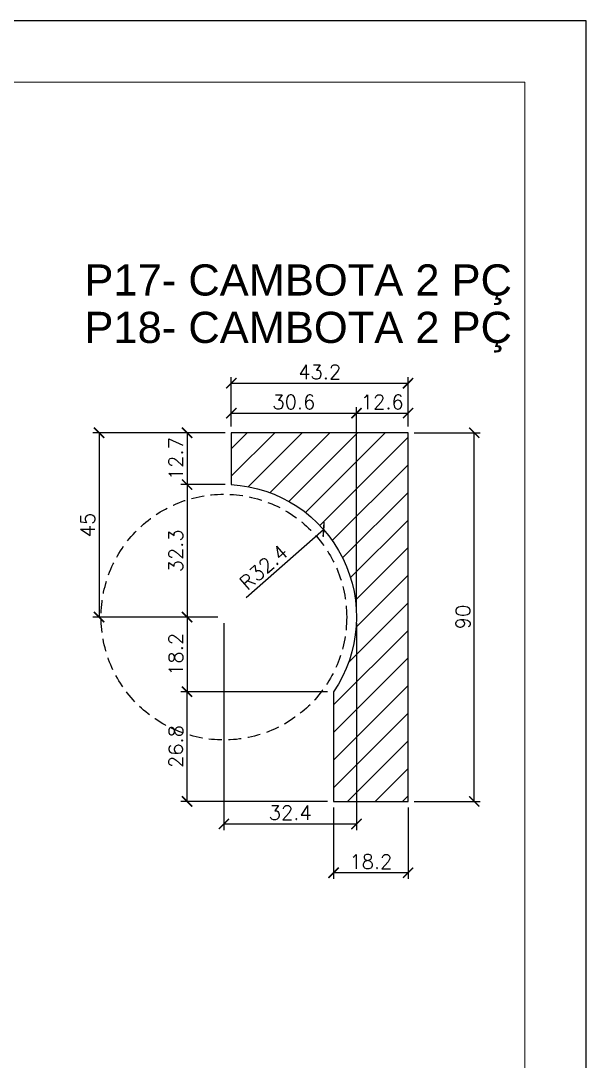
# Model space of a CAD drawing. Extents: x -23436 to 4767, y -3862 to 10024.
# Drawn here: x -17883 to -17606, y -1126 to -618 of the extents above; entities that cross this region are included whole.
import ezdxf
from ezdxf.enums import TextEntityAlignment as Align

# ---------------------------------------------------------------- set-up
doc = ezdxf.new("R2010")
doc.units = 0
doc.header["$PDMODE"] = 2
doc.header["$PDSIZE"] = 10
doc.linetypes.add('HIDDEN', pattern=[9.524999999999995, 6.349999999999998, -3.174999999999998])
doc.layers.get('0').update_dxf_attribs({"lineweight": 13})
doc.layers.get('Defpoints').update_dxf_attribs({"lineweight": 13})
for name, color, linetype in [('CHAPA', 1, 'Continuous'), ('MB Logo', 254, 'Continuous'), ('Painéis', 30, 'Continuous'), ('Reaproveitamento', 252, 'Continuous'), ('TEXTO_GERAL', 7, 'Continuous')]:
    doc.layers.add(name, color=color, linetype=linetype)
doc.layers.add('FOLHA MB', color=7, linetype='Continuous', lineweight=13)
doc.layers.add('Laje_Perimetro', color=7, linetype='Continuous', plot=False)
doc.styles.add('ROMANS', font='romans.shx')
doc.styles.add('SANSSERIF', font='sas_____.pfb')
doc.dimstyles.new('COTA SECAO', dxfattribs={"dimtxt": 7, "dimasz": 5, "dimexe": 3, "dimexo": 3, "dimgap": 2, "dimtad": 3, "dimdec": 1, "dimlfac": 0.5, "dimzin": 12, "dimdsep": 46, "dimtxsty": 'ROMANS', "dimblk": 'ARCHTICK', "dimcen": 0, "dimclrd": 4, "dimclre": 4, "dimclrt": 1, "dimadec": 1, "dimazin": 3, "dimtfac": 1, "dimtdec": 1, "dimtmove": 0, "dimatfit": 3, "dimldrblk": 'OBLIQUE', "dimfxl": 0, "dimtolj": 1, "dimtzin": 12, "dimarcsym": 0})

# ---------------------------------------------------------------- blocks, each defined once
blk = doc.blocks.new('A$C169d8357')
at = {"layer": 'FOLHA MB', "color": 1}
for points in [[(0, 1199.93842203898), (0, 149.9384220389802), (1485.020408163266, 149.9384220389802), (1485.020408163266, 1199.93842203898)], [(70, 1169.93842203898), (70, 179.9384220389802), (1455.020408163266, 179.9384220389802), (1455.020408163266, 1169.93842203898)]]:
    blk.add_lwpolyline(points, close=True, dxfattribs=at)
blk = doc.blocks.new('_ArchTick')
at = {"color": 0, "linetype": 'ByBlock', "const_width": 0.15}
blk.add_lwpolyline([(-0.5, -0.5), (0.5, 0.5)], dxfattribs=at)
blk = doc.blocks.new('*D4619')
at = {"color": 4, "lineweight": -2, "transparency": 16777216}
for p, q in [((-17690.43676290503, -818.8560624702372), (-17658.12375036829, -818.8560624702371)), ((-17661.12375036829, -998.8560624702371), (-17661.12375036829, -818.8560624702371)), ((-17690.43676290503, -998.8560624702372), (-17658.12375036829, -998.8560624702371))]:
    blk.add_line(p, q, dxfattribs=at)
at = {"layer": 'Defpoints', "color": 0, "transparency": 16777216}
for p in [(-17693.43676290503, -818.8560624702372), (-17661.12375036829, -818.8560624702371), (-17693.43676290503, -998.8560624702372)]:
    blk.add_point(p, dxfattribs=at)
at = {"color": 4, "lineweight": -2, "transparency": 16777216, "xscale": 5, "yscale": 5, "zscale": 5}
for p, rotation in [((-17661.12375036829, -818.8560624702371), 90), ((-17661.12375036829, -998.8560624702371), 270)]:
    blk.add_blockref('_ArchTick', p, dxfattribs=dict(at, rotation=rotation))
at = {"color": 1, "transparency": 16777216, "insert": (-17666.62375036829, -908.8560624702319), "char_height": 7, "attachment_point": 5, "rotation": 90, "style": 'ROMANS'}
blk.add_mtext('\\A1;90', dxfattribs=at)
blk = doc.blocks.new('_OBLIQUE')
at = {"color": 0, "linetype": 'ByBlock', "lineweight": -2}
for p, q in [((0, 0), (-1, 0)), ((-0.5, -0.5), (0.5, 0.5))]:
    blk.add_line(p, q, dxfattribs=at)
blk = doc.blocks.new('*D4620')
at = {"color": 4, "lineweight": -2, "transparency": 16777216}
for p, q in [((-17779.836762905, -815.8560624702368), (-17779.836762905, -791.6577407463901)), ((-17693.43676290502, -815.8560624702368), (-17693.43676290502, -791.6577407463901)), ((-17779.836762905, -794.6577407463901), (-17693.43676290502, -794.6577407463901))]:
    blk.add_line(p, q, dxfattribs=at)
at = {"layer": 'Defpoints', "color": 0, "transparency": 16777216}
for p in [(-17693.43676290502, -794.6577407463901), (-17779.836762905, -818.8560624702368), (-17693.43676290502, -818.8560624702368)]:
    blk.add_point(p, dxfattribs=at)
at = {"color": 4, "lineweight": -2, "transparency": 16777216, "xscale": 5, "yscale": 5, "zscale": 5, "rotation": 180}
blk.add_blockref('_ArchTick', (-17779.836762905, -794.6577407463901), dxfattribs=at)
at = {"color": 4, "lineweight": -2, "transparency": 16777216, "xscale": 5, "yscale": 5, "zscale": 5}
blk.add_blockref('_ArchTick', (-17693.43676290502, -794.6577407463901), dxfattribs=at)
at = {"color": 1, "transparency": 16777216, "insert": (-17736.63676290501, -789.1577407463901), "char_height": 7, "attachment_point": 5, "style": 'ROMANS'}
blk.add_mtext('\\A1;43.2', dxfattribs=at)
blk = doc.blocks.new('*D4621')
at = {"color": 4, "lineweight": -2, "transparency": 16777216}
for p, q in [((-17718.63676286123, -905.8560624702404), (-17718.63676286123, -806.2932499723956)), ((-17693.43676290502, -815.8560624702368), (-17693.43676290502, -806.2932499723956)), ((-17718.63676286123, -809.2932499723956), (-17693.43676290502, -809.2932499723956))]:
    blk.add_line(p, q, dxfattribs=at)
at = {"layer": 'Defpoints', "color": 0, "transparency": 16777216}
for p in [(-17693.43676290502, -809.2932499723956), (-17693.43676290502, -818.8560624702368), (-17718.63676286123, -908.8560624702404)]:
    blk.add_point(p, dxfattribs=at)
at = {"color": 4, "lineweight": -2, "transparency": 16777216, "xscale": 5, "yscale": 5, "zscale": 5, "rotation": 180}
blk.add_blockref('_ArchTick', (-17718.63676286123, -809.2932499723956), dxfattribs=at)
at = {"color": 4, "lineweight": -2, "transparency": 16777216, "xscale": 5, "yscale": 5, "zscale": 5}
blk.add_blockref('_ArchTick', (-17693.43676290502, -809.2932499723956), dxfattribs=at)
at = {"color": 1, "transparency": 16777216, "insert": (-17706.03676288313, -803.7932499723956), "char_height": 7, "attachment_point": 5, "style": 'ROMANS'}
blk.add_mtext('\\A1;12.6', dxfattribs=at)
blk = doc.blocks.new('*D4622')
at = {"color": 4, "lineweight": -2, "transparency": 16777216}
for p, q in [((-17779.836762905, -815.8560624702368), (-17779.836762905, -806.2932499723956)), ((-17718.63676286123, -905.8560624702404), (-17718.63676286123, -806.2932499723956)), ((-17779.836762905, -809.2932499723956), (-17718.63676286123, -809.2932499723956))]:
    blk.add_line(p, q, dxfattribs=at)
at = {"layer": 'Defpoints', "color": 0, "transparency": 16777216}
for p in [(-17718.63676286123, -809.2932499723956), (-17779.836762905, -818.8560624702368), (-17718.63676286123, -908.8560624702404)]:
    blk.add_point(p, dxfattribs=at)
at = {"color": 4, "lineweight": -2, "transparency": 16777216, "xscale": 5, "yscale": 5, "zscale": 5, "rotation": 180}
blk.add_blockref('_ArchTick', (-17779.836762905, -809.2932499723956), dxfattribs=at)
at = {"color": 4, "lineweight": -2, "transparency": 16777216, "xscale": 5, "yscale": 5, "zscale": 5}
blk.add_blockref('_ArchTick', (-17718.63676286123, -809.2932499723956), dxfattribs=at)
at = {"color": 1, "transparency": 16777216, "insert": (-17749.23676288312, -803.7932499723956), "char_height": 7, "attachment_point": 5, "style": 'ROMANS'}
blk.add_mtext('\\A1;30.6', dxfattribs=at)
blk = doc.blocks.new('*D4623')
at = {"color": 4, "lineweight": -2, "transparency": 16777216}
blk.add_line((-17772.56917797755, -899.3304845923449), (-17734.70634579741, -866.1432253742423), dxfattribs=at)
at = {"layer": 'Defpoints', "color": 0, "transparency": 16777216}
for p in [(-17734.70634579741, -866.1432253742423), (-17783.43676286122, -908.8560624702259)]:
    blk.add_point(p, dxfattribs=at)
at = {"color": 4, "lineweight": -2, "transparency": 16777216, "xscale": 5, "yscale": 5, "zscale": 5, "rotation": 41.23498166194593}
blk.add_blockref('_ArchTick', (-17734.70634579741, -866.1432253742423), dxfattribs=at)
at = {"color": 1, "transparency": 16777216, "insert": (-17764.03695876196, -884.5381775928217), "char_height": 7, "attachment_point": 5, "rotation": 41.23498166194592, "style": 'ROMANS'}
blk.add_mtext('\\A1;R32.4', dxfattribs=at)
blk = doc.blocks.new('*D4624')
at = {"color": 4, "lineweight": -2, "transparency": 16777216}
for p, q in [((-17783.43676286122, -911.8560624702259), (-17783.43676286122, -1012.853710058405)), ((-17718.63676546072, -911.8377077710938), (-17718.63676546072, -1012.853710058405)), ((-17783.43676286122, -1009.853710058405), (-17718.63676546072, -1009.853710058405))]:
    blk.add_line(p, q, dxfattribs=at)
at = {"layer": 'Defpoints', "color": 0, "transparency": 16777216}
for p in [(-17783.43676286122, -908.8560624702259), (-17718.63676546072, -908.8377077710938), (-17718.63676546072, -1009.853710058405)]:
    blk.add_point(p, dxfattribs=at)
at = {"color": 4, "lineweight": -2, "transparency": 16777216, "xscale": 5, "yscale": 5, "zscale": 5, "rotation": 180}
blk.add_blockref('_ArchTick', (-17783.43676286122, -1009.853710058405), dxfattribs=at)
at = {"color": 4, "lineweight": -2, "transparency": 16777216, "xscale": 5, "yscale": 5, "zscale": 5}
blk.add_blockref('_ArchTick', (-17718.63676546072, -1009.853710058405), dxfattribs=at)
at = {"color": 1, "transparency": 16777216, "insert": (-17751.03676416097, -1004.353710058405), "char_height": 7, "attachment_point": 5, "style": 'ROMANS'}
blk.add_mtext('\\A1;32.4', dxfattribs=at)
blk = doc.blocks.new('*D4625')
at = {"color": 4, "lineweight": -2, "transparency": 16777216}
for p, q in [((-17729.83676290502, -1001.856062470237), (-17729.83676290502, -1036.707559252302)), ((-17693.43676290502, -1001.856062470237), (-17693.43676290502, -1036.707559252302)), ((-17693.43676290502, -1033.707559252302), (-17729.83676290502, -1033.707559252302))]:
    blk.add_line(p, q, dxfattribs=at)
at = {"layer": 'Defpoints', "color": 0, "transparency": 16777216}
for p in [(-17729.83676290502, -998.8560624702368), (-17693.43676290502, -998.8560624702368), (-17729.83676290502, -1033.707559252302)]:
    blk.add_point(p, dxfattribs=at)
at = {"color": 4, "lineweight": -2, "transparency": 16777216, "xscale": 5, "yscale": 5, "zscale": 5, "rotation": 180}
blk.add_blockref('_ArchTick', (-17729.83676290502, -1033.707559252302), dxfattribs=at)
at = {"color": 4, "lineweight": -2, "transparency": 16777216, "xscale": 5, "yscale": 5, "zscale": 5}
blk.add_blockref('_ArchTick', (-17693.43676290502, -1033.707559252302), dxfattribs=at)
at = {"color": 1, "transparency": 16777216, "insert": (-17711.63676290502, -1028.207559252302), "char_height": 7, "attachment_point": 5, "style": 'ROMANS'}
blk.add_mtext('\\A1;18.2', dxfattribs=at)
blk = doc.blocks.new('*D4626')
at = {"color": 4, "lineweight": -2, "transparency": 16777216}
for p, q in [((-17782.83676290501, -818.8560624702372), (-17804.43735857265, -818.8560624702372)), ((-17801.43735857265, -818.8560624702372), (-17801.43735857265, -844.1561397476039)), ((-17782.83676290501, -844.1561397476039), (-17804.43735857265, -844.1561397476039))]:
    blk.add_line(p, q, dxfattribs=at)
at = {"layer": 'Defpoints', "color": 0, "transparency": 16777216}
for p in [(-17779.83676290501, -818.8560624702372), (-17801.43735857265, -844.1561397476039), (-17779.83676290501, -844.1561397476039)]:
    blk.add_point(p, dxfattribs=at)
at = {"color": 4, "lineweight": -2, "transparency": 16777216, "xscale": 5, "yscale": 5, "zscale": 5}
for p, rotation in [((-17801.43735857265, -818.8560624702372), 90), ((-17801.43735857265, -844.1561397476039), 270)]:
    blk.add_blockref('_ArchTick', p, dxfattribs=dict(at, rotation=rotation))
at = {"color": 1, "transparency": 16777216, "insert": (-17806.93735857265, -831.5061011089152), "char_height": 7, "attachment_point": 5, "rotation": 90, "style": 'ROMANS'}
blk.add_mtext('\\A1;12.7', dxfattribs=at)
blk = doc.blocks.new('*D4627')
at = {"color": 4, "lineweight": -2, "transparency": 16777216}
for p, q in [((-17732.83676290503, -945.2714439002743), (-17804.43735857267, -945.2714439002743)), ((-17801.43735857267, -998.8560624702372), (-17801.43735857267, -945.2714439002743)), ((-17732.83676290503, -998.8560624702372), (-17804.43735857267, -998.8560624702372))]:
    blk.add_line(p, q, dxfattribs=at)
at = {"layer": 'Defpoints', "color": 0, "transparency": 16777216}
for p in [(-17801.43735857267, -945.2714439002743), (-17729.83676290503, -945.2714439002743), (-17729.83676290503, -998.8560624702372)]:
    blk.add_point(p, dxfattribs=at)
at = {"color": 4, "lineweight": -2, "transparency": 16777216, "xscale": 5, "yscale": 5, "zscale": 5}
for p, rotation in [((-17801.43735857267, -945.2714439002743), 90), ((-17801.43735857267, -998.8560624702372), 270)]:
    blk.add_blockref('_ArchTick', p, dxfattribs=dict(at, rotation=rotation))
at = {"color": 1, "transparency": 16777216, "insert": (-17806.93735857267, -972.0637531852504), "char_height": 7, "attachment_point": 5, "rotation": 90, "style": 'ROMANS'}
blk.add_mtext('\\A1;26.8', dxfattribs=at)
blk = doc.blocks.new('*D4628')
at = {"color": 4, "lineweight": -2, "transparency": 16777216}
for p, q in [((-17782.83676290501, -844.1561397476039), (-17804.43735857266, -844.1561397476039)), ((-17801.43735857266, -844.1561397476039), (-17801.43735857266, -908.8560624702263)), ((-17786.43676286123, -908.8560624702263), (-17804.43735857266, -908.8560624702263))]:
    blk.add_line(p, q, dxfattribs=at)
at = {"layer": 'Defpoints', "color": 0, "transparency": 16777216}
for p in [(-17779.83676290501, -844.1561397476039), (-17801.43735857266, -908.8560624702263), (-17783.43676286123, -908.8560624702263)]:
    blk.add_point(p, dxfattribs=at)
at = {"color": 4, "lineweight": -2, "transparency": 16777216, "xscale": 5, "yscale": 5, "zscale": 5}
for p, rotation in [((-17801.43735857266, -844.1561397476039), 90), ((-17801.43735857266, -908.8560624702263), 270)]:
    blk.add_blockref('_ArchTick', p, dxfattribs=dict(at, rotation=rotation))
at = {"color": 1, "transparency": 16777216, "insert": (-17806.93735857266, -876.5061011089098), "char_height": 7, "attachment_point": 5, "rotation": 90, "style": 'ROMANS'}
blk.add_mtext('\\A1;32.3', dxfattribs=at)
blk = doc.blocks.new('*D4629')
at = {"color": 4, "lineweight": -2, "transparency": 16777216}
for p, q in [((-17786.43676286123, -908.8560624702282), (-17804.43735857268, -908.8560624702282)), ((-17801.43735857268, -908.8560624702282), (-17801.43735857268, -945.2714439002743)), ((-17732.83676290503, -945.2714439002743), (-17804.43735857268, -945.2714439002743))]:
    blk.add_line(p, q, dxfattribs=at)
at = {"layer": 'Defpoints', "color": 0, "transparency": 16777216}
for p in [(-17783.43676286123, -908.8560624702282), (-17801.43735857268, -945.2714439002743), (-17729.83676290503, -945.2714439002743)]:
    blk.add_point(p, dxfattribs=at)
at = {"color": 4, "lineweight": -2, "transparency": 16777216, "xscale": 5, "yscale": 5, "zscale": 5}
for p, rotation in [((-17801.43735857268, -908.8560624702282), 90), ((-17801.43735857268, -945.2714439002743), 270)]:
    blk.add_blockref('_ArchTick', p, dxfattribs=dict(at, rotation=rotation))
at = {"color": 1, "transparency": 16777216, "insert": (-17806.93735857268, -927.0637531852459), "char_height": 7, "attachment_point": 5, "rotation": 90, "style": 'ROMANS'}
blk.add_mtext('\\A1;18.2', dxfattribs=at)
blk = doc.blocks.new('*D4630')
at = {"color": 4, "lineweight": -2, "transparency": 16777216}
for p, q in [((-17782.83676290501, -818.8560624702372), (-17847.46678664985, -818.8560624702372)), ((-17844.46678664985, -818.8560624702372), (-17844.46678664985, -908.8560624702263)), ((-17786.43676286123, -908.8560624702263), (-17847.46678664985, -908.8560624702263))]:
    blk.add_line(p, q, dxfattribs=at)
at = {"layer": 'Defpoints', "color": 0, "transparency": 16777216}
for p in [(-17779.83676290501, -818.8560624702372), (-17844.46678664985, -908.8560624702263), (-17783.43676286123, -908.8560624702263)]:
    blk.add_point(p, dxfattribs=at)
at = {"color": 4, "lineweight": -2, "transparency": 16777216, "xscale": 5, "yscale": 5, "zscale": 5}
for p, rotation in [((-17844.46678664985, -818.8560624702372), 90), ((-17844.46678664985, -908.8560624702263), 270)]:
    blk.add_blockref('_ArchTick', p, dxfattribs=dict(at, rotation=rotation))
at = {"color": 1, "transparency": 16777216, "insert": (-17849.96678664985, -863.8560624702264), "char_height": 7, "attachment_point": 5, "rotation": 90, "style": 'ROMANS'}
blk.add_mtext('\\A1;45', dxfattribs=at)

msp = doc.modelspace()

# ---------------------------------------------------------------- hatches: boundary and pattern name
at = {"layer": 'Reaproveitamento'}
h = msp.add_hatch(dxfattribs=at)
h.set_pattern_fill('ANSI31', color=256, scale=3, style=0)
h.set_pattern_definition([(45, (-11602.33286603977, -77.69281769420923), (-6.735192090801865, 6.735192090801865), [])])
edge = h.paths.add_edge_path()
edge.add_line((-17693.43676290502, -818.8560624702368), (-17779.836762905, -818.8560624702368))
edge.add_line((-17779.836762905, -818.8560624702368), (-17779.836762905, -844.1561397476034))
edge.add_arc((-17783.43676286123, -908.8560624702404), 64.80000000000018, -34.191852643860614, 86.81526150204633, ccw=False)
edge.add_line((-17729.83676290502, -945.2714439002739), (-17729.83676290502, -998.8560624702368))
edge.add_line((-17729.83676290502, -998.8560624702368), (-17693.43676290502, -998.8560624702368))
edge.add_line((-17693.43676290502, -998.8560624702368), (-17693.43676290502, -818.8560624702368))

# ---------------------------------------------------------------- linework, layer by layer
at = {"layer": 'CHAPA', "color": 252, "linetype": 'HIDDEN'}
msp.add_circle((-17783.43676286122, -908.8560624702259), 60, dxfattribs=at)
at = {"layer": 'Laje_Perimetro'}
msp.add_lwpolyline([(-17606.37687271501, -617.7405397181392), (-19091.39728087827, -617.7405397181392), (-19091.39728087827, -1667.740539718139), (-17606.37687271501, -1667.740539718139)], close=True, dxfattribs=at)
at = {"layer": 'Painéis', "color": 32, "true_color": 0xcd6928}
msp.add_lwpolyline([(-17693.43676290502, -818.8560624702368), (-17779.836762905, -818.8560624702368), (-17779.836762905, -844.1561397476034, -0.5832243626857767), (-17729.83676290502, -945.2714439002739), (-17729.83676290502, -998.8560624702368), (-17693.43676290502, -998.8560624702368)], format="xyb", close=True, dxfattribs=at)

# ---------------------------------------------------------------- block references
at = {"layer": 'MB Logo'}
msp.add_blockref('A$C169d8357', (-19091.39728087827, -1817.678961757119), dxfattribs=at)

# ---------------------------------------------------------------- texts
at = {"layer": 'TEXTO_GERAL', "color": 0, "linetype": 'Continuous', "style": 'SANSSERIF'}
for s, p in [('P17- CAMBOTA 2 PÇ ', (-17851.59596216929, -744.262983035278)), ('P18- CAMBOTA 2 PÇ ', (-17851.59596216929, -767.4188198560987))]:
    msp.add_text(s, height=15.20700276928282, dxfattribs=at).set_placement(p, align=Align.MIDDLE_LEFT)

# ---------------------------------------------------------------- dimensions: what is measured, and where the dimension line sits
for base, p1, p2, picture, middle in [((-17693.43676290502, -794.6577407463901), (-17779.836762905, -818.8560624702368), (-17693.43676290502, -818.8560624702368), '*D4620', (-17736.63676290501, -789.1577407463901)), ((-17718.63676286123, -809.2932499723956), (-17779.836762905, -818.8560624702368), (-17718.63676286123, -908.8560624702404), '*D4622', (-17749.23676288312, -803.7932499723956)), ((-17718.63676546072, -1009.853710058405), (-17783.43676286122, -908.8560624702259), (-17718.63676546072, -908.8377077710938), '*D4624', (-17751.03676416097, -1004.353710058405)), ((-17729.83676290502, -1033.707559252302), (-17693.43676290502, -998.8560624702368), (-17729.83676290502, -998.8560624702368), '*D4625', (-17711.63676290502, -1028.207559252302))]:
    dim = msp.add_linear_dim(base=base, p1=p1, p2=p2, dimstyle='COTA SECAO')
    dim.commit()
    dim.dimension.update_dxf_attribs({"geometry": picture, "text_midpoint": middle})
dim = msp.add_linear_dim(base=(-17693.43676290502, -809.2932499723956), p1=(-17718.63676286123, -908.8560624702404), p2=(-17693.43676290502, -818.8560624702368), dimstyle='COTA SECAO')
dim.commit()
dim.dimension.update_dxf_attribs({"geometry": '*D4621', "text_midpoint": (-17706.03676288313, -809.2932499723956), "dimtype": 160})
for base, p1, p2, picture, middle in [((-17844.46678664985, -908.8560624702263), (-17779.836762905, -818.8560624702368), (-17783.43676286122, -908.8560624702259), '*D4630', (-17849.96678664985, -863.8560624702264)), ((-17801.43735857265, -844.1561397476039), (-17779.836762905, -818.8560624702368), (-17779.836762905, -844.1561397476034), '*D4626', (-17806.93735857265, -831.5061011089152)), ((-17661.12375036829, -818.8560624702371), (-17693.43676290502, -998.8560624702368), (-17693.43676290502, -818.8560624702368), '*D4619', (-17666.62375036829, -908.8560624702319)), ((-17801.43735857266, -908.8560624702263), (-17779.836762905, -844.1561397476034), (-17783.43676286122, -908.8560624702259), '*D4628', (-17806.93735857266, -876.5061011089098)), ((-17801.43735857268, -945.2714439002743), (-17783.43676286122, -908.8560624702277), (-17729.83676290502, -945.2714439002739), '*D4629', (-17806.93735857268, -927.0637531852459)), ((-17801.43735857267, -945.2714439002743), (-17729.83676290502, -998.8560624702368), (-17729.83676290502, -945.2714439002739), '*D4627', (-17806.93735857267, -972.0637531852504))]:
    dim = msp.add_linear_dim(base=base, p1=p1, p2=p2, angle=90, dimstyle='COTA SECAO')
    dim.commit()
    dim.dimension.update_dxf_attribs({"geometry": picture, "text_midpoint": middle})
dim = msp.add_radius_dim(center=(-17783.43676286122, -908.8560624702259), mpoint=(-17734.70634579741, -866.1432253742423), dimstyle='COTA SECAO')
dim.commit()
dim.dimension.update_dxf_attribs({"geometry": '*D4623', "text_midpoint": (-17760.41164079857, -888.6742469423734), "dimtype": 164})

doc.saveas('drawing.dxf')
